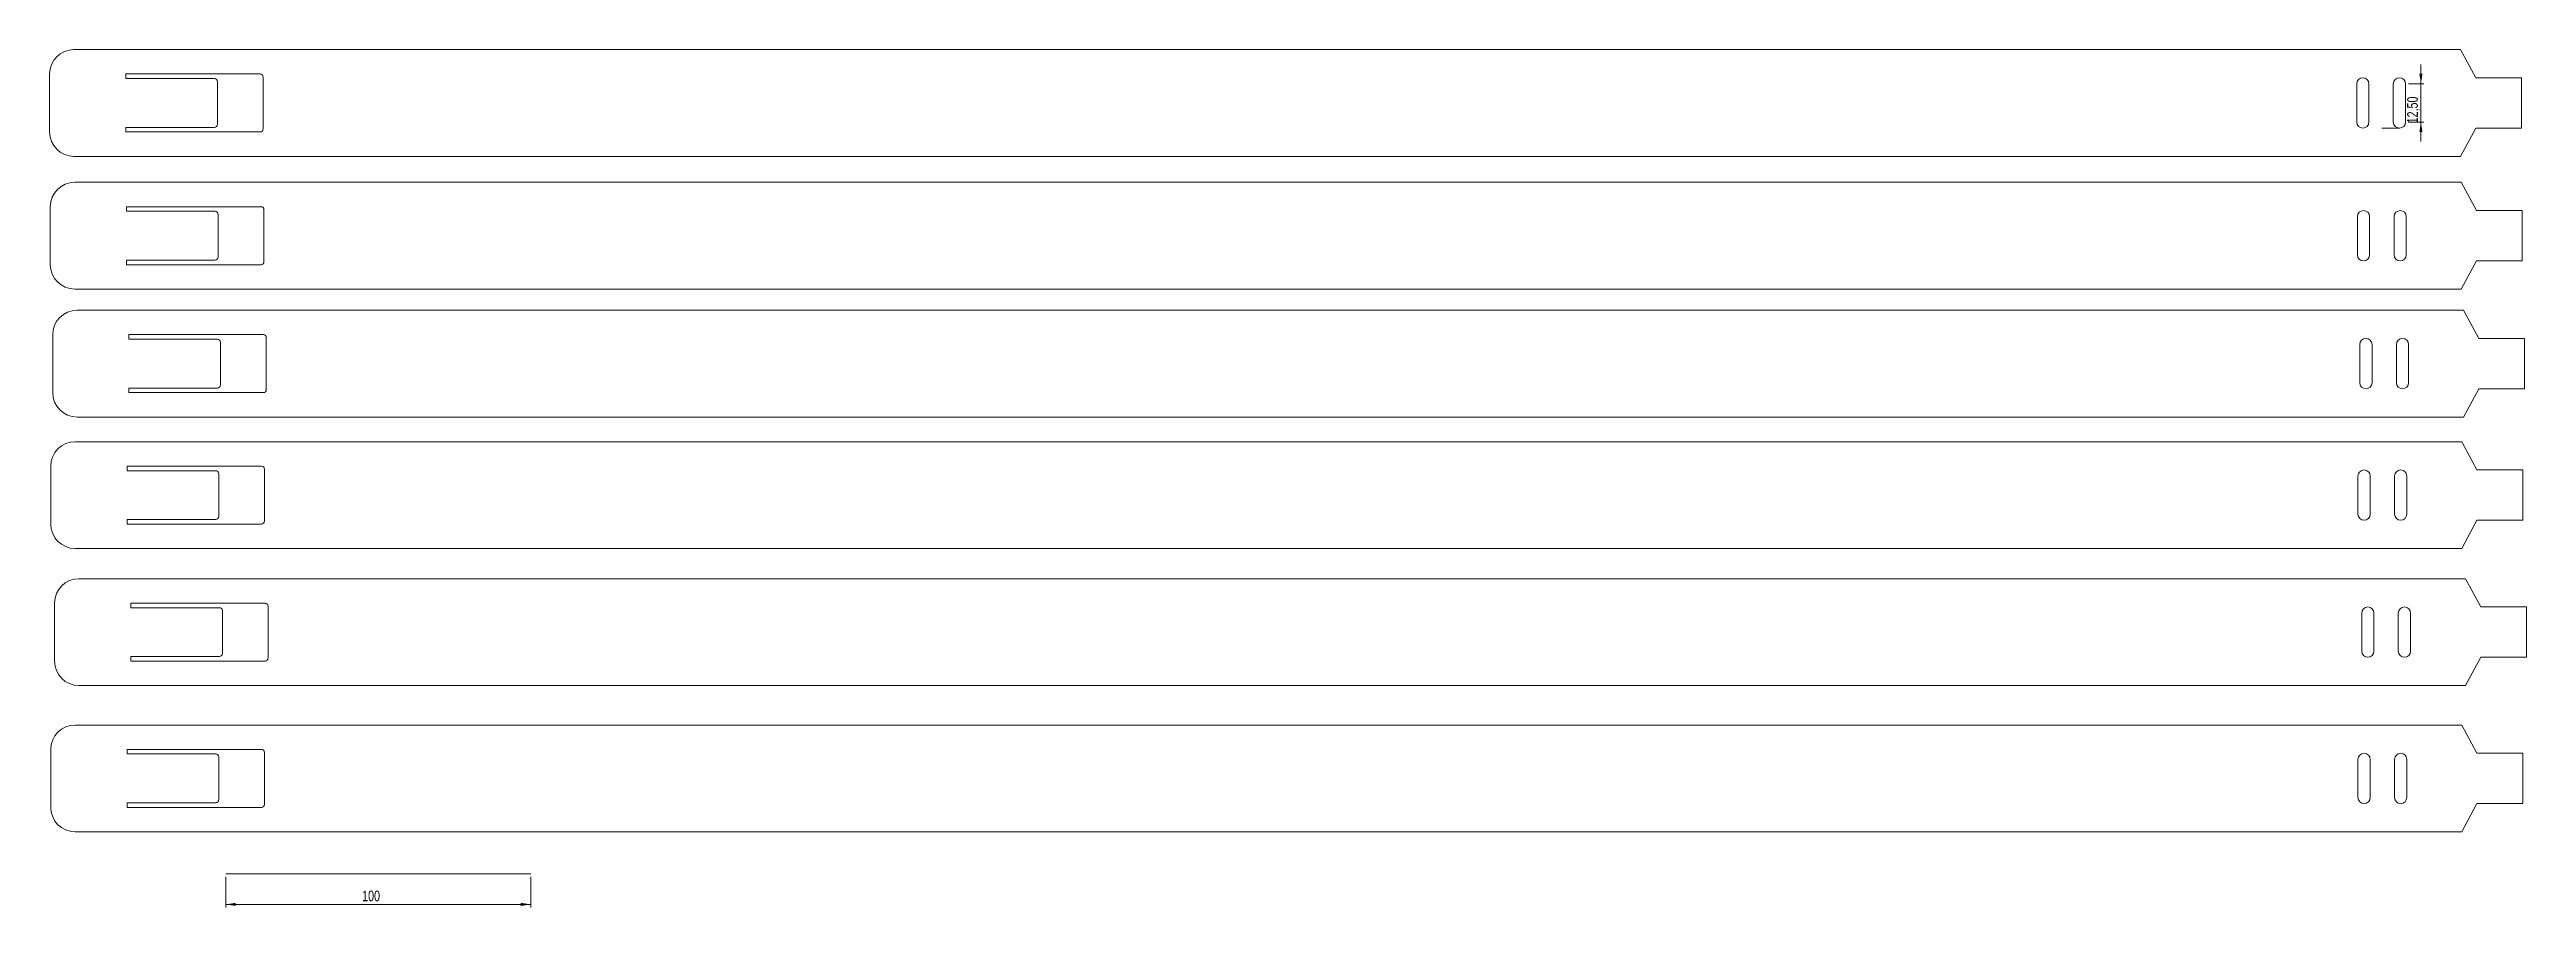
# Model space of a CAD drawing. Header units: millimetres. Extents: x 9 to 821, y 264 to 545.
import ezdxf

# ---------------------------------------------------------------- set-up
doc = ezdxf.new("R2010")
doc.units = ezdxf.units.MM
doc.styles.add('SLDTEXTSTYLE0', font='TXT', dxfattribs={"width": 0.75})
doc.dimstyles.new('SLDDIMSTYLE0', dxfattribs={"dimtxt": 3.5, "dimasz": 3.302, "dimexe": 0, "dimexo": 0.0625, "dimgap": 0.875, "dimtad": 1, "dimrnd": 1e-09, "dimzin": 12, "dimdsep": 46, "dimtxsty": 'SLDTEXTSTYLE0', "dimsah": 1, "dimcen": 0.09, "dimadec": 0, "dimazin": 3, "dimtfac": 1, "dimtmove": 0, "dimatfit": 0, "dimfxl": 1, "dimfrac": 2, "dimtolj": 1, "dimtzin": 12, "dimarcsym": 0})
doc.dimstyles.new('SLDDIMSTYLE1', dxfattribs={"dimtxt": 3.5, "dimasz": 3.302, "dimexe": 0, "dimexo": 0.0625, "dimgap": 0.875, "dimtad": 1, "dimrnd": 1e-09, "dimzin": 12, "dimdsep": 46, "dimtxsty": 'SLDTEXTSTYLE0', "dimsah": 1, "dimcen": 0.09, "dimadec": 0, "dimazin": 3, "dimtfac": 1, "dimtofl": 0, "dimtmove": 0, "dimatfit": 3, "dimfxl": 1, "dimfrac": 2, "dimtolj": 1, "dimtzin": 12, "dimarcsym": 0})

# ---------------------------------------------------------------- blocks, each defined once
blk = doc.blocks.new('_D')
at = {"color": 7, "linetype": 'Continuous', "lineweight": 0}
for p, q in [((785.94, 533.44), (785.94, 539.79)), ((781.89, 533.44), (786.94, 533.44)), ((785.94, 520.94), (785.94, 533.44)), ((781.89, 520.94), (786.94, 520.94)), ((785.94, 520.94), (785.94, 514.59))]:
    blk.add_line(p, q, dxfattribs=at)
for points in [[(785.94, 533.44), (786.45, 536.74), (785.43, 536.74)], [(785.94, 520.94), (785.43, 517.64), (786.45, 517.64)]]:
    blk.add_solid(points, dxfattribs=at)
at = {"color": 7, "linetype": 'Continuous', "lineweight": 0, "insert": (781.43, 520.5, -1.4), "char_height": 3.5, "attachment_point": 1, "rotation": 90, "style": 'SLDTEXTSTYLE0'}
blk.add_mtext('12,50', dxfattribs=at)
blk = doc.blocks.new('_D_1')
at = {"color": 7, "linetype": 'Continuous', "lineweight": 0}
for p, q in [((66.62, 273.57), (66.62, 263.57)), ((166.62, 273.57), (166.62, 263.57)), ((66.62, 264.57), (166.62, 264.57))]:
    blk.add_line(p, q, dxfattribs=at)
for points in [[(66.62, 264.57), (69.93, 264.07), (69.93, 265.08)], [(166.62, 264.57), (163.32, 265.08), (163.32, 264.07)]]:
    blk.add_solid(points, dxfattribs=at)
at = {"color": 7, "linetype": 'Continuous', "lineweight": 0, "insert": (111.32, 269.09, 0.1), "char_height": 3.5, "attachment_point": 1, "style": 'SLDTEXTSTYLE0'}
blk.add_mtext('100', dxfattribs=at)

msp = doc.modelspace()

# ---------------------------------------------------------------- linework, layer by layer
at = {"color": 7, "linetype": 'Continuous', "lineweight": 15}
for p, q in [((798.887, 544.693), (16.887, 544.693)), ((803.887, 535.443), (798.887, 544.693)), ((8.887, 536.693), (8.887, 517.693)), ((77.887, 536.693), (33.887, 536.693)), ((33.887, 536.693), (33.887, 535.193)), ((78.887, 518.693), (78.887, 535.693)), ((33.887, 535.193), (62.887, 535.193)), ((63.887, 534.193), (63.887, 520.193)), ((764.887, 533.443), (764.887, 520.943)), ((768.887, 520.943), (768.887, 533.443)), ((776.887, 533.443), (776.887, 520.943)), ((780.887, 520.943), (780.887, 533.443)), ((818.887, 535.443), (803.887, 535.443)), ((818.887, 518.943), (818.887, 535.443)), ((33.887, 519.193), (33.887, 517.693)), ((62.887, 519.193), (33.887, 519.193)), ((33.887, 517.693), (77.887, 517.693)), ((798.887, 509.693), (803.887, 518.943)), ((803.887, 518.943), (818.887, 518.943)), ((16.887, 509.693), (798.887, 509.693)), ((799.145, 501.189), (17.145, 501.189)), ((804.145, 491.939), (799.145, 501.189)), ((9.145, 493.189), (9.145, 474.189)), ((78.145, 493.189), (34.145, 493.189)), ((34.145, 493.189), (34.145, 491.689)), ((34.145, 491.689), (63.145, 491.689)), ((64.145, 490.689), (64.145, 476.689)), ((79.145, 475.189), (79.145, 492.189)), ((765.145, 489.939), (765.145, 477.439)), ((769.145, 477.439), (769.145, 489.939)), ((777.145, 489.939), (777.145, 477.439)), ((781.145, 477.439), (781.145, 489.939)), ((819.145, 491.939), (804.145, 491.939)), ((819.145, 475.439), (819.145, 491.939)), ((34.145, 475.689), (34.145, 474.189)), ((63.145, 475.689), (34.145, 475.689)), ((34.145, 474.189), (78.145, 474.189)), ((799.145, 466.189), (804.145, 475.439)), ((804.145, 475.439), (819.145, 475.439)), ((17.145, 466.189), (799.145, 466.189)), ((799.917, 459.279), (17.917, 459.279)), ((804.917, 450.029), (799.917, 459.279)), ((9.917, 451.279), (9.917, 432.279)), ((78.917, 451.279), (34.917, 451.279)), ((34.917, 451.279), (34.917, 449.779)), ((34.917, 449.779), (63.917, 449.779)), ((64.917, 448.779), (64.917, 434.779)), ((79.917, 433.279), (79.917, 450.279)), ((765.917, 448.029), (765.917, 435.529)), ((769.917, 435.529), (769.917, 448.029)), ((777.917, 448.029), (777.917, 435.529)), ((781.917, 435.529), (781.917, 448.029)), ((819.917, 450.029), (804.917, 450.029)), ((819.917, 433.529), (819.917, 450.029)), ((34.917, 433.779), (34.917, 432.279)), ((63.917, 433.779), (34.917, 433.779)), ((34.917, 432.279), (78.917, 432.279)), ((799.917, 424.279), (804.917, 433.529)), ((804.917, 433.529), (819.917, 433.529)), ((17.917, 424.279), (799.917, 424.279)), ((799.31, 416.197), (17.31, 416.197)), ((804.31, 406.947), (799.31, 416.197)), ((9.31, 408.197), (9.31, 389.197)), ((78.31, 408.197), (34.31, 408.197)), ((34.31, 408.197), (34.31, 406.697)), ((34.31, 406.697), (63.31, 406.697)), ((79.31, 390.197), (79.31, 407.197)), ((819.31, 406.947), (804.31, 406.947)), ((819.31, 390.447), (819.31, 406.947)), ((64.31, 405.697), (64.31, 391.697)), ((765.31, 404.947), (765.31, 392.447)), ((769.31, 392.447), (769.31, 404.947)), ((777.31, 404.947), (777.31, 392.447)), ((781.31, 392.447), (781.31, 404.947)), ((34.31, 390.697), (34.31, 389.197)), ((63.31, 390.697), (34.31, 390.697)), ((799.31, 381.197), (804.31, 390.447)), ((804.31, 390.447), (819.31, 390.447)), ((34.31, 389.197), (78.31, 389.197)), ((17.31, 381.197), (799.31, 381.197)), ((800.524, 371.295), (18.524, 371.295)), ((805.524, 362.045), (800.524, 371.295)), ((10.524, 363.295), (10.524, 344.295)), ((79.524, 363.295), (35.524, 363.295)), ((35.524, 363.295), (35.524, 361.795)), ((35.524, 361.795), (64.524, 361.795)), ((65.524, 360.795), (65.524, 346.795)), ((80.524, 345.295), (80.524, 362.295)), ((766.524, 360.045), (766.524, 347.545)), ((770.524, 347.545), (770.524, 360.045)), ((778.524, 360.045), (778.524, 347.545)), ((782.524, 347.545), (782.524, 360.045)), ((820.524, 362.045), (805.524, 362.045)), ((820.524, 345.545), (820.524, 362.045)), ((35.524, 345.795), (35.524, 344.295)), ((64.524, 345.795), (35.524, 345.795)), ((35.524, 344.295), (79.524, 344.295)), ((800.524, 336.295), (805.524, 345.545)), ((805.524, 345.545), (820.524, 345.545)), ((18.524, 336.295), (800.524, 336.295)), ((799.31, 323.36), (17.31, 323.36)), ((804.31, 314.11), (799.31, 323.36)), ((9.31, 315.36), (9.31, 296.36)), ((78.31, 315.36), (34.31, 315.36)), ((34.31, 315.36), (34.31, 313.86)), ((34.31, 313.86), (63.31, 313.86)), ((64.31, 312.86), (64.31, 298.86)), ((79.31, 297.36), (79.31, 314.36)), ((765.31, 312.11), (765.31, 299.61)), ((769.31, 299.61), (769.31, 312.11)), ((777.31, 312.11), (777.31, 299.61)), ((781.31, 299.61), (781.31, 312.11)), ((819.31, 314.11), (804.31, 314.11)), ((819.31, 297.61), (819.31, 314.11)), ((34.31, 297.86), (34.31, 296.36)), ((63.31, 297.86), (34.31, 297.86)), ((34.31, 296.36), (78.31, 296.36)), ((799.31, 288.36), (804.31, 297.61)), ((804.31, 297.61), (819.31, 297.61)), ((17.31, 288.36), (799.31, 288.36))]:
    msp.add_line(p, q, dxfattribs=at)
at = {"color": 7, "linetype": 'Continuous', "lineweight": 0}
for p, q in [((778.887, 518.943), (773.118, 518.943)), ((66.624, 274.574), (166.624, 274.574))]:
    msp.add_line(p, q, dxfattribs=at)
at = {"color": 7, "linetype": 'Continuous', "lineweight": 15}
for centre, radius, start, end in [((16.887, 536.693), 8, 90, 180), ((77.887, 535.693), 1, 0, 90), ((62.887, 534.193), 1, 0, 90), ((766.887, 533.443), 2, 0, 180), ((778.887, 533.443), 2, 0, 180), ((62.887, 520.193), 1, 270, 0), ((766.887, 520.943), 2, 180, 0), ((778.887, 520.943), 2, 180, 0), ((16.887, 517.693), 8, 180, 270), ((77.887, 518.693), 1, 270, 0), ((17.145, 493.189), 8, 90, 180), ((63.145, 490.689), 1, 0, 90), ((78.145, 492.189), 1, 0, 90), ((767.145, 489.939), 2, 0, 180), ((779.145, 489.939), 2, 0, 180), ((17.145, 474.189), 8, 180, 270), ((63.145, 476.689), 1, 270, 0), ((78.145, 475.189), 1, 270, 0), ((767.145, 477.439), 2, 180, 0), ((779.145, 477.439), 2, 180, 0), ((17.917, 451.279), 8, 90, 180), ((63.917, 448.779), 1, 0, 90), ((78.917, 450.279), 1, 0, 90), ((767.917, 448.029), 2, 0, 180), ((779.917, 448.029), 2, 0, 180), ((17.917, 432.279), 8, 180, 270), ((63.917, 434.779), 1, 270, 0), ((78.917, 433.279), 1, 270, 0), ((767.917, 435.529), 2, 180, 0), ((779.917, 435.529), 2, 180, 0), ((17.31, 408.197), 8, 90, 180), ((63.31, 405.697), 1, 0, 90), ((78.31, 407.197), 1, 0, 90), ((767.31, 404.947), 2, 0, 180), ((779.31, 404.947), 2, 0, 180), ((63.31, 391.697), 1, 270, 0), ((78.31, 390.197), 1, 270, 0), ((767.31, 392.447), 2, 180, 0), ((779.31, 392.447), 2, 180, 0), ((17.31, 389.197), 8, 180, 270), ((18.524, 363.295), 8, 90, 180), ((64.524, 360.795), 1, 0, 90), ((79.524, 362.295), 1, 0, 90), ((768.524, 360.045), 2, 0, 180), ((780.524, 360.045), 2, 0, 180), ((18.524, 344.295), 8, 180, 270), ((64.524, 346.795), 1, 270, 0), ((79.524, 345.295), 1, 270, 0), ((768.524, 347.545), 2, 180, 0), ((780.524, 347.545), 2, 180, 0), ((17.31, 315.36), 8, 90, 180), ((63.31, 312.86), 1, 0, 90), ((78.31, 314.36), 1, 0, 90), ((767.31, 312.11), 2, 0, 180), ((779.31, 312.11), 2, 0, 180), ((17.31, 296.36), 8, 180, 270), ((63.31, 298.86), 1, 270, 0), ((78.31, 297.36), 1, 270, 0), ((767.31, 299.61), 2, 180, 0), ((779.31, 299.61), 2, 180, 0)]:
    msp.add_arc(centre, radius, start, end, dxfattribs=at)

# ---------------------------------------------------------------- dimensions: what is measured, and where the dimension line sits
at = {"color": 7, "linetype": 'Continuous', "lineweight": 0}
dim = msp.add_linear_dim(base=(785.938, 533.443), p1=(780.887, 520.943), p2=(780.887, 533.443), angle=90, dimstyle='SLDDIMSTYLE0', dxfattribs=at)
dim.commit()
dim.dimension.update_dxf_attribs({"geometry": '_D', "text_midpoint": (785.938, 527.737), "dimtype": 160})
dim = msp.add_linear_dim(base=(166.624, 264.574), p1=(66.624, 274.574), p2=(166.624, 274.574), dimstyle='SLDDIMSTYLE1', dxfattribs=at)
dim.commit()
dim.dimension.update_dxf_attribs({"geometry": '_D_1', "text_midpoint": (116.624, 264.574), "dimtype": 160})

doc.saveas('drawing.dxf')
